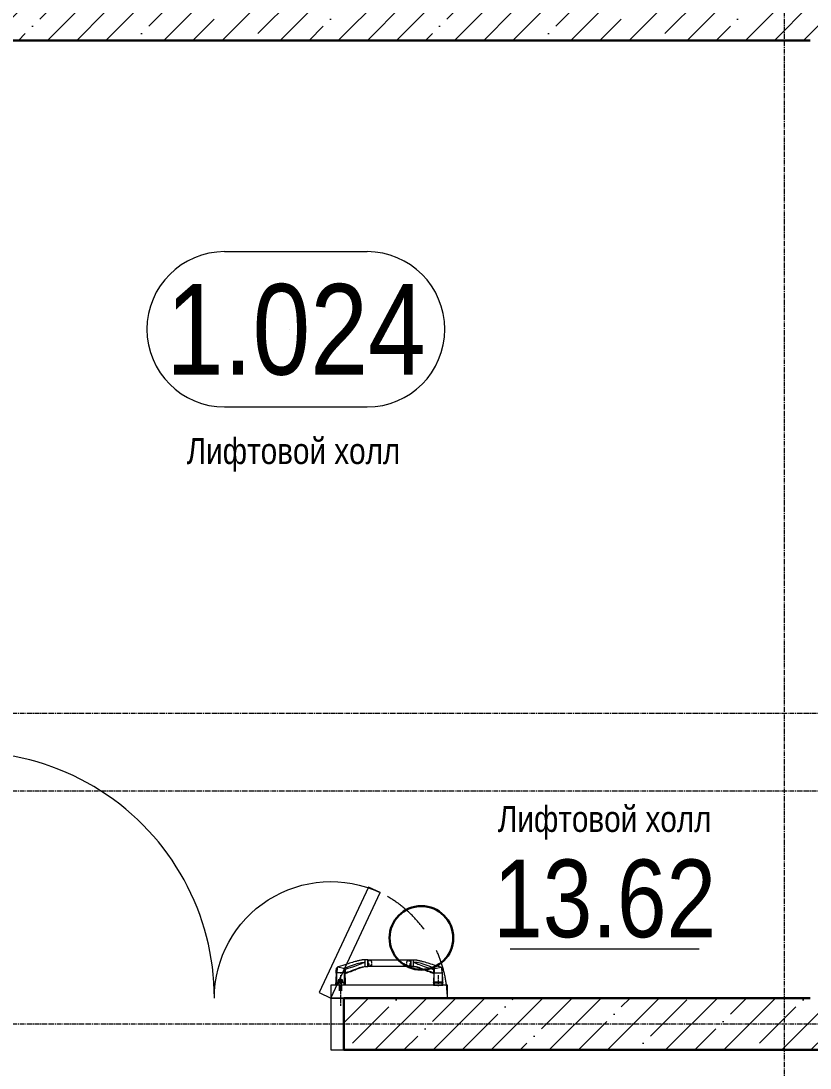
# Model space of a CAD drawing. Header units: millimetres. Extents: x -7155 to 483283, y -227682 to 148426.
# Drawn here: x 15053 to 18100, y 25330 to 29375 of the extents above; entities that cross this region are included whole.
import ezdxf
from ezdxf.enums import TextEntityAlignment as Align

# ---------------------------------------------------------------- set-up
doc = ezdxf.new("R2010")
doc.units = ezdxf.units.MM
for name, pattern in [('CENTER2', [28.575, 19.05, -3.175, 3.175, -3.175]), ('CENTERLINE', [30, 12, -1.5, 3, -1.5, 12]), ('DASHED', [19.05, 12.7, -6.35]), ('HIDDEN', [9.525, 6.35, -3.175])]:
    doc.linetypes.add(name, pattern=pattern)
doc.layers.get('Defpoints').update_dxf_attribs({"color": 140})
for name, color, linetype, lineweight, true_color in [('A-AREA', 7, 'Continuous', 15, 0x7f7f7f), ('АР_Оси_РД_100', 7, 'Continuous', 0, 0x525252), ('РД_Оси_100', 7, 'Continuous', 0, 0x525252), ('СКУД', 7, 'Continuous', 0, 0xff1a1a)]:
    doc.layers.add(name, color=color, linetype=linetype, lineweight=lineweight, true_color=true_color)
for name, color, linetype, lineweight in [('АР_Area', 5, 'Continuous', 5), ('АР_Двери_внутренние', 5, 'Continuous', 9), ('АР_Двери_внутренние_антипаника', 7, 'Continuous', 0), ('АР_площадь пом', 5, 'Continuous', 5), ('АР_Стены ЖБ', 7, 'Continuous', 30), ('АР_Штриховка', 8, 'Continuous', 0)]:
    doc.layers.add(name, color=color, linetype=linetype, lineweight=lineweight)
doc.styles.add('style1', font='ARIALN.TTF')

# ---------------------------------------------------------------- blocks, each defined once
blk = doc.blocks.new('СОШ_2200_АР_ОСИ_М100_28.05.24')
at = {"layer": 'АР_Оси_РД_100', "linetype": 'CENTER2'}
for points in [[(17850, 139938.679), (18000, 139538.679), (18000, -6194.092)], [(29555, 26700), (-5454.958, 26700), (-5954.958, 26850)], [(29555, 26400), (-5454.958, 26400), (-5954.958, 26250)], [(29555, 25500), (-5954.958, 25500)]]:
    blk.add_lwpolyline(points, dxfattribs=at)
blk = doc.blocks.new('MOK-МаркаПом_овал_ареал')
for p, q in [((-2.75, 3), (2.75, 3)), ((-2.75, -3), (2.75, -3))]:
    blk.add_line(p, q)
for centre, radius, start, end in [((-2.75, 0), 3, 90, 270), ((2.75, 0), 3, 270, 90), ((-3.75, 0), 3.5, 0, 0.001)]:
    blk.add_arc(centre, radius, start, end)
at = {"color": 0, "style": 'style1'}
blk.add_attdef('АР-ПОМЕЩЕНИЕ:НОМЕР', text='', height=3.5, dxfattribs=at).set_placement((0, 0), align=Align.MIDDLE)
blk = doc.blocks.new('MOK-МаркаПомещения1')
at = {"layer": 'A-AREA', "color": 0}
blk.add_line((-3.651, -1.944), (3.649, -1.944), dxfattribs=at)
at = {"layer": 'A-AREA', "color": 0, "style": 'style1'}
blk.add_attdef('АР-ПОМЕЩЕНИЕ:ПЛОЩАДЬ', text='', height=3, dxfattribs=at).set_placement((0, 0), align=Align.MIDDLE)

msp = doc.modelspace()

# ---------------------------------------------------------------- hatches: boundary and pattern name
at = {"layer": 'АР_Штриховка', "linetype": 'Continuous', "lineweight": 5, "true_color": 0x000000}
h = msp.add_hatch(dxfattribs=at)
h.set_pattern_fill('ANSI35', color=18, scale=25, style=0)
h.paths.add_polyline_path([(11500, 29500), (11300, 29300), (13000, 29300), (13066.7, 29350), (13000, 29500)], flags=0)
h.paths.add_polyline_path([(13000, 29500), (13066.7, 29350), (13200, 29300), (18100, 29300), (18233.3, 29350), (18300, 29500)], flags=0)
h.paths.add_polyline_path([(18300, 29500), (18233.3, 29350), (18300, 29300), (20000, 29300), (20050, 29366.7), (20000, 29500)], flags=0)
h = msp.add_hatch(dxfattribs=at)
h.set_pattern_fill('ANSI35', color=18, scale=25, style=0)
h.paths.add_polyline_path([(18300, 25400), (18100, 25600), (16300, 25600), (16300, 25400)], flags=0)
h.paths.add_polyline_path([(14800, 25400), (14800, 25600), (13600, 25600), (13466.7, 25550), (13400, 25400)], flags=0)
h.paths.add_polyline_path([(13400, 25400), (13466.7, 25550), (13400, 25600), (11300, 25600), (11300, 25400)], flags=0)

# ---------------------------------------------------------------- linework, layer by layer
at = {"layer": 'АР_Двери_внутренние', "color": 18, "linetype": 'Continuous', "lineweight": 9, "true_color": 0x000000}
for points in [[(16440.2, 26007.8), (16394.9, 26029), (16204.7, 25621.1), (16250, 25600)], [(16250, 25400), (16300, 25400), (16300, 25600), (16250, 25600)]]:
    msp.add_lwpolyline(points, close=True, dxfattribs=at)
msp.add_arc((14850, 25600), 950, 0, 115, dxfattribs=at)
at = {"layer": 'АР_Двери_внутренние', "color": 18, "linetype": 'Continuous', "lineweight": 9, "true_color": 0x000000, "extrusion": (0, 0, -1)}
msp.add_arc((-16250, 25600), 450, 360, 115, dxfattribs=at)
at = {"layer": 'АР_Двери_внутренние_антипаника', "color": 18, "linetype": 'Continuous', "true_color": 0x000000}
for p, q in [((16303.6, 25728.6), (16295.9, 25726.1)), ((16310.6, 25730.8), (16303.6, 25728.6)), ((16316.8, 25732.7), (16310.6, 25730.8)), ((16322.4, 25734.5), (16316.8, 25732.7)), ((16327.5, 25736.1), (16322.4, 25734.5)), ((16333.6, 25738), (16327.5, 25736.1)), ((16329.8, 25725.8), (16337.3, 25728.6)), ((16338.9, 25739.6), (16333.6, 25738)), ((16337.3, 25728.6), (16344.3, 25731.1)), ((16343.4, 25740.9), (16338.9, 25739.6)), ((16347.1, 25742), (16343.4, 25740.9)), ((16344.3, 25731.1), (16350.8, 25733.2)), ((16350.3, 25742.9), (16347.1, 25742)), ((16353.1, 25743.6), (16350.3, 25742.9)), ((16350.8, 25733.2), (16356.9, 25735)), ((16355.3, 25744.2), (16353.1, 25743.6)), ((16359.8, 25729.3), (16354, 25727)), ((16357.1, 25744.6), (16355.3, 25744.2)), ((16356.9, 25735), (16362.6, 25736.3)), ((16359.4, 25745.2), (16357.1, 25744.6)), ((16362.2, 25745.8), (16359.4, 25745.2)), ((16365, 25731.4), (16359.8, 25729.3)), ((16365.5, 25746.5), (16362.2, 25745.8)), ((16362.6, 25736.3), (16368.1, 25737.1)), ((16369.7, 25733.4), (16365, 25731.4)), ((16369.1, 25747.1), (16365.5, 25746.5)), ((16368.1, 25737.1), (16372, 25737.4)), ((16370.5, 25747.3), (16369.1, 25747.1)), ((16372.9, 25734.9), (16369.7, 25733.4)), ((16371.8, 25747.5), (16370.5, 25747.3)), ((16373, 25747.6), (16371.8, 25747.5)), ((16372, 25737.4), (16375.6, 25737.5)), ((16375.9, 25736.3), (16372.9, 25734.9)), ((16374.1, 25747.7), (16373, 25747.6)), ((16375.2, 25747.8), (16374.1, 25747.7)), ((16377.2, 25748), (16375.2, 25747.8)), ((16375.6, 25737.5), (16378.9, 25737.5)), ((16378.9, 25737.2), (16375.9, 25736.3)), ((16382, 25748.1), (16377.2, 25748)), ((16382, 25737.5), (16378.9, 25737.2)), ((16378.9, 25737.5), (16382, 25737.5)), ((16382, 25737.5), (16382, 25748.1)), ((16392, 25748.1), (16382, 25748.1)), ((16392, 25748.1), (16382, 25748.1)), ((16382, 25721.8), (16382, 25737.5)), ((16392, 25737.5), (16392, 25748.1)), ((16392, 25721.7), (16392, 25737.5)), ((16393, 25747.1), (16393, 25736.9)), ((16558.1, 25747.1), (16393, 25747.1)), ((16393, 25736.9), (16393, 25722.7)), ((16558.1, 25747.1), (16558.1, 25736.9)), ((16558.1, 25736.9), (16558.1, 25722.7)), ((16559.1, 25737.5), (16559.1, 25748.1)), ((16559.1, 25748.1), (16569.1, 25748.1)), ((16559.1, 25748.1), (16569.1, 25748.1)), ((16559.1, 25721.7), (16559.1, 25737.5)), ((16569.1, 25748.1), (16573.9, 25748)), ((16569.1, 25737.5), (16569.1, 25748.1)), ((16569.1, 25737.5), (16572.1, 25737.2)), ((16572.2, 25737.5), (16569.1, 25737.5)), ((16569.1, 25721.8), (16569.1, 25737.5)), ((16572.1, 25737.2), (16575.2, 25736.3)), ((16575.5, 25737.5), (16572.2, 25737.5)), ((16573.9, 25748), (16575.8, 25747.8)), ((16575.2, 25736.3), (16578.2, 25734.9)), ((16579.1, 25737.4), (16575.5, 25737.5)), ((16575.8, 25747.8), (16576.9, 25747.7)), ((16576.9, 25747.7), (16578.1, 25747.6)), ((16578.1, 25747.6), (16579.3, 25747.5)), ((16578.2, 25734.9), (16581.4, 25733.4)), ((16583, 25737.1), (16579.1, 25737.4)), ((16579.3, 25747.5), (16580.5, 25747.3)), ((16580.5, 25747.3), (16581.9, 25747.1)), ((16581.4, 25733.4), (16586.1, 25731.4)), ((16581.9, 25747.1), (16585.6, 25746.5)), ((16588.4, 25736.3), (16583, 25737.1)), ((16585.6, 25746.5), (16588.8, 25745.8)), ((16586.1, 25731.4), (16591.3, 25729.3)), ((16594.2, 25735), (16588.4, 25736.3)), ((16588.8, 25745.8), (16591.6, 25745.2)), ((16591.3, 25729.3), (16597.1, 25727)), ((16591.6, 25745.2), (16593.9, 25744.6)), ((16593.9, 25744.6), (16595.8, 25744.2)), ((16600.3, 25733.2), (16594.2, 25735)), ((16595.8, 25744.2), (16598, 25743.6)), ((16598, 25743.6), (16600.7, 25742.9)), ((16606.8, 25731.1), (16600.3, 25733.2)), ((16600.7, 25742.9), (16603.9, 25742)), ((16603.9, 25742), (16607.7, 25740.9)), ((16613.8, 25728.6), (16606.8, 25731.1)), ((16607.7, 25740.9), (16612.2, 25739.6)), ((16612.2, 25739.6), (16617.4, 25738)), ((16621.2, 25725.8), (16613.8, 25728.6)), ((16617.4, 25738), (16623.6, 25736.1)), ((16623.6, 25736.1), (16628.6, 25734.5)), ((16628.6, 25734.5), (16634.2, 25732.7)), ((16634.2, 25732.7), (16640.5, 25730.8)), ((16640.5, 25730.8), (16647.4, 25728.6)), ((16647.4, 25728.6), (16655.1, 25726.1)), ((16270.1, 25696.3), (16270.3, 25696.9)), ((16270.3, 25697), (16270.9, 25705.8)), ((16270.3, 25696.9), (16270.8, 25697.5)), ((16270.4, 25698.8), (16270.4, 25698.5)), ((16270.8, 25697.5), (16271.4, 25697.8)), ((16270.9, 25705.8), (16271.5, 25715.1)), ((16271.4, 25697.8), (16272.1, 25697.9)), ((16271.6, 25715.4), (16271.5, 25715.1)), ((16271.7, 25715.7), (16271.6, 25715.4)), ((16272.4, 25717.2), (16271.7, 25715.7)), ((16272.2, 25716.2), (16271.7, 25715.7)), ((16272, 25693.9), (16271.8, 25689.9)), ((16271.8, 25689.9), (16271.8, 25686.2)), ((16272.1, 25697.9), (16272, 25693.9)), ((16301.8, 25697.9), (16272.1, 25697.9)), ((16272.8, 25716.6), (16272.2, 25716.2)), ((16273.5, 25716.7), (16272.3, 25697.9)), ((16301.6, 25697.9), (16272.3, 25697.9)), ((16274.2, 25718.9), (16272.4, 25717.2)), ((16273.5, 25716.7), (16272.8, 25716.6)), ((16273.8, 25717.3), (16273.5, 25716.7)), ((16274.4, 25718), (16273.8, 25717.3)), ((16275.9, 25719.8), (16274.2, 25718.9)), ((16274.3, 25719), (16274.2, 25718.9)), ((16275, 25719.2), (16274.3, 25719)), ((16275.9, 25719.1), (16274.4, 25718)), ((16275.9, 25719.1), (16275, 25719.2)), ((16277.8, 25720.4), (16275.9, 25719.8)), ((16300.4, 25714.4), (16275.9, 25719.1)), ((16287.3, 25723.4), (16277.8, 25720.4)), ((16295.9, 25726.1), (16287.3, 25723.4)), ((16300.2, 25714), (16300.3, 25714.2)), ((16300.3, 25713.5), (16300.2, 25714)), ((16300.3, 25714.2), (16300.4, 25714.4)), ((16300.6, 25713.1), (16300.3, 25713.5)), ((16300.4, 25714.4), (16301.1, 25715.3)), ((16300.4, 25714.4), (16301.4, 25714)), ((16300.6, 25713), (16300.6, 25713.1)), ((16300.6, 25713.1), (16300.6, 25713.1)), ((16300.6, 25713.1), (16300.6, 25713.1)), ((16300.6, 25713.1), (16300.6, 25713.1)), ((16300.6, 25713.1), (16300.6, 25713.1)), ((16300.6, 25713.1), (16300.6, 25713.1)), ((16300.6, 25713.1), (16300.6, 25713.1)), ((16300.6, 25713.1), (16300.6, 25713.1)), ((16300.6, 25713.1), (16300.6, 25713.1)), ((16300.6, 25713.1), (16300.6, 25713.1)), ((16300.6, 25713.1), (16300.6, 25713.1)), ((16300.6, 25713.1), (16300.6, 25713.1)), ((16300.6, 25713.1), (16300.6, 25713.1)), ((16300.6, 25713.1), (16300.6, 25713.1)), ((16300.7, 25712.9), (16300.6, 25713)), ((16300.7, 25712.8), (16300.7, 25712.9)), ((16300.9, 25709.9), (16300.7, 25712.8)), ((16300.7, 25712.8), (16301.4, 25712.7)), ((16301.1, 25707), (16300.9, 25709.9)), ((16301.1, 25715.3), (16301.7, 25715.8)), ((16301.3, 25704.2), (16301.1, 25707)), ((16301.5, 25701.3), (16301.3, 25704.2)), ((16301.4, 25714), (16302.3, 25713.2)), ((16301.4, 25712.7), (16302.1, 25712.3)), ((16301.6, 25697.9), (16301.5, 25701.3)), ((16302, 25697.9), (16301.6, 25697.9)), ((16301.7, 25715.8), (16302.5, 25716.2)), ((16302, 25694.7), (16301.8, 25697.9)), ((16301.8, 25697.9), (16302.6, 25697.8)), ((16302, 25697.9), (16302, 25697.9)), ((16302.1, 25691.6), (16302, 25694.7)), ((16302.1, 25712.3), (16302.5, 25711.8)), ((16302.1, 25688.5), (16302.1, 25691.6)), ((16302.2, 25685.6), (16302.1, 25688.5)), ((16302.3, 25713.2), (16302.9, 25712.2)), ((16302.5, 25716.2), (16312.6, 25719.5)), ((16302.5, 25716.2), (16303.3, 25715.4)), ((16302.5, 25711.8), (16302.7, 25711.2)), ((16302.6, 25697.8), (16303.2, 25697.5)), ((16302.8, 25711.2), (16302.7, 25711.3)), ((16302.7, 25711.3), (16302.7, 25711.2)), ((16302.9, 25711.2), (16302.8, 25711.2)), ((16302.9, 25712.2), (16303.1, 25711.3)), ((16303, 25711.2), (16302.9, 25711.2)), ((16303.1, 25711.3), (16303, 25711.2)), ((16303.3, 25711.4), (16303.1, 25711.3)), ((16303.2, 25697.5), (16303.6, 25696.9)), ((16303.3, 25715.4), (16304, 25714.1)), ((16303.8, 25711.3), (16303.3, 25711.4)), ((16303.4, 25700.4), (16303.4, 25701)), ((16303.4, 25701), (16303.4, 25700.9)), ((16303.4, 25700.2), (16303.4, 25700.4)), ((16303.6, 25700.2), (16303.4, 25700.2)), ((16303.6, 25699.7), (16303.6, 25700.2)), ((16303.6, 25700.2), (16303.6, 25700.2)), ((16303.7, 25698.7), (16303.6, 25699.7)), ((16303.8, 25697.1), (16303.6, 25697.1)), ((16303.6, 25696.9), (16303.8, 25696.3)), ((16303.8, 25697.1), (16303.7, 25698.7)), ((16304.2, 25711.2), (16303.8, 25711.3)), ((16303.9, 25695.1), (16303.8, 25697.1)), ((16303.8, 25696.3), (16303.9, 25694.9)), ((16303.9, 25695.3), (16304, 25695.9)), ((16303.9, 25694.9), (16304.6, 25695.3)), ((16303.9, 25694.9), (16305, 25663.7)), ((16304, 25714.1), (16304.5, 25712.6)), ((16304, 25695.9), (16304.1, 25696)), ((16304.1, 25696), (16304.2, 25696.2)), ((16304.4, 25711.2), (16304.2, 25711.2)), ((16304.2, 25696.2), (16304.4, 25696.4)), ((16304.7, 25711.2), (16304.4, 25711.2)), ((16304.4, 25696.4), (16304.7, 25696.9)), ((16304.5, 25712.6), (16304.7, 25711.2)), ((16304.6, 25695.3), (16313.3, 25698.2)), ((16304.6, 25695.3), (16304.9, 25695.5)), ((16315, 25714.4), (16304.7, 25711.2)), ((16304.7, 25711.2), (16304.7, 25711.2)), ((16304.7, 25711.2), (16305, 25705.5)), ((16304.7, 25696.9), (16305.3, 25697.5)), ((16304.9, 25695.5), (16305.2, 25695.9)), ((16305, 25705.5), (16305.5, 25698.1)), ((16305.2, 25695.9), (16305.4, 25696.4)), ((16305.3, 25697.5), (16305.5, 25697.6)), ((16305.4, 25696.4), (16305.5, 25697.6)), ((16305.5, 25697.6), (16315.8, 25701)), ((16305.5, 25698.1), (16305.5, 25697.6)), ((16312.6, 25719.5), (16321.7, 25722.8)), ((16313.3, 25698.2), (16321, 25700.9)), ((16324.3, 25717.2), (16315, 25714.4)), ((16315.8, 25701), (16325.1, 25704.4)), ((16321, 25700.9), (16327.7, 25703.4)), ((16321.7, 25722.8), (16329.8, 25725.8)), ((16332.9, 25719.7), (16324.3, 25717.2)), ((16325.1, 25704.4), (16333.6, 25707.6)), ((16327.7, 25703.4), (16333.6, 25705.7)), ((16340.6, 25722.2), (16332.9, 25719.7)), ((16333.6, 25707.6), (16341.3, 25710.6)), ((16333.6, 25705.7), (16338.8, 25707.8)), ((16338.8, 25707.8), (16343.5, 25709.7)), ((16347.6, 25724.7), (16340.6, 25722.2)), ((16341.3, 25710.6), (16348.3, 25713.4)), ((16343.5, 25709.7), (16347.6, 25711.4)), ((16354, 25727), (16347.6, 25724.7)), ((16347.6, 25711.4), (16351.2, 25712.9)), ((16348.3, 25713.4), (16354.6, 25715.8)), ((16351.2, 25712.9), (16355.5, 25714.6)), ((16354.6, 25715.8), (16360.4, 25717.8)), ((16355.5, 25714.6), (16359.1, 25716)), ((16359.1, 25716), (16362.9, 25717.4)), ((16360.4, 25717.8), (16365.5, 25719.3)), ((16362.9, 25717.4), (16367, 25718.8)), ((16365.5, 25719.3), (16370.1, 25720.3)), ((16367, 25718.8), (16371.4, 25720)), ((16370.1, 25720.3), (16373.1, 25720.7)), ((16371.4, 25720), (16375.8, 25721.1)), ((16373.1, 25720.7), (16376, 25721.1)), ((16375.7, 25721), (16377.1, 25721.3)), ((16377.1, 25721.3), (16379.5, 25721.6)), ((16382, 25721.7), (16379.5, 25721.6)), ((16382, 25721.7), (16382, 25721.8)), ((16382, 25721.7), (16392, 25721.7)), ((16558.1, 25722.7), (16393, 25722.7)), ((16569.1, 25721.7), (16559.1, 25721.7)), ((16569.1, 25721.7), (16569.1, 25721.8)), ((16569.1, 25721.7), (16571.5, 25721.6)), ((16573.9, 25721.3), (16571.5, 25721.6)), ((16575.4, 25721), (16573.9, 25721.3)), ((16577.9, 25720.7), (16575, 25721.1)), ((16579.7, 25720), (16575.2, 25721.1)), ((16581, 25720.3), (16577.9, 25720.7)), ((16584, 25718.8), (16579.7, 25720)), ((16585.6, 25719.3), (16581, 25720.3)), ((16588.2, 25717.4), (16584, 25718.8)), ((16590.7, 25717.8), (16585.6, 25719.3)), ((16591.9, 25716), (16588.2, 25717.4)), ((16596.4, 25715.8), (16590.7, 25717.8)), ((16595.6, 25714.6), (16591.9, 25716)), ((16599.8, 25712.9), (16595.6, 25714.6)), ((16602.8, 25713.4), (16596.4, 25715.8)), ((16597.1, 25727), (16603.4, 25724.7)), ((16603.5, 25711.4), (16599.8, 25712.9)), ((16609.8, 25710.6), (16602.8, 25713.4)), ((16603.4, 25724.7), (16610.5, 25722.2)), ((16607.6, 25709.7), (16603.5, 25711.4)), ((16612.2, 25707.8), (16607.6, 25709.7)), ((16617.5, 25707.6), (16609.8, 25710.6)), ((16610.5, 25722.2), (16618.2, 25719.7)), ((16617.4, 25705.7), (16612.2, 25707.8)), ((16623.3, 25703.4), (16617.4, 25705.7)), ((16625.9, 25704.4), (16617.5, 25707.6)), ((16618.2, 25719.7), (16626.7, 25717.2)), ((16629.4, 25722.8), (16621.2, 25725.8)), ((16630.1, 25700.9), (16623.3, 25703.4)), ((16635.3, 25701), (16625.9, 25704.4)), ((16626.7, 25717.2), (16636.1, 25714.4)), ((16638.4, 25719.5), (16629.4, 25722.8)), ((16637.7, 25698.2), (16630.1, 25700.9)), ((16645.5, 25697.6), (16635.3, 25701)), ((16636.1, 25714.4), (16646.4, 25711.2)), ((16646.5, 25695.3), (16637.7, 25698.2)), ((16648.5, 25716.2), (16638.4, 25719.5)), ((16645.6, 25698.1), (16645.5, 25697.6)), ((16645.7, 25696.4), (16645.5, 25697.6)), ((16645.8, 25697.5), (16645.5, 25697.6)), ((16646, 25705.5), (16645.6, 25698.1)), ((16645.9, 25695.9), (16645.7, 25696.4)), ((16646.4, 25696.9), (16645.8, 25697.5)), ((16646.1, 25695.5), (16645.9, 25695.9)), ((16646.4, 25711.2), (16646, 25705.5)), ((16647.2, 25694.9), (16646, 25663.7)), ((16646.5, 25695.3), (16646.1, 25695.5)), ((16646.6, 25712.6), (16646.4, 25711.2)), ((16646.4, 25711.2), (16646.4, 25711.2)), ((16646.4, 25711.2), (16646.6, 25711.2)), ((16646.7, 25696.4), (16646.4, 25696.9)), ((16647.2, 25694.9), (16646.5, 25695.3)), ((16647.1, 25714.1), (16646.6, 25712.6)), ((16646.6, 25711.2), (16646.9, 25711.2)), ((16646.8, 25696.2), (16646.7, 25696.4)), ((16646.9, 25696), (16646.8, 25696.2)), ((16646.9, 25711.2), (16647.3, 25711.3)), ((16647, 25695.9), (16646.9, 25696)), ((16647.2, 25695.3), (16647, 25695.9)), ((16647.8, 25715.4), (16647.1, 25714.1)), ((16647.2, 25695.1), (16647.3, 25697.1)), ((16647.4, 25696.9), (16647.2, 25696.3)), ((16647.2, 25696.3), (16647.2, 25694.9)), ((16647.3, 25711.3), (16647.8, 25711.4)), ((16647.3, 25697.1), (16647.4, 25698.7)), ((16647.3, 25697.1), (16647.5, 25697.1)), ((16647.4, 25699.7), (16647.5, 25700.2)), ((16647.4, 25698.7), (16647.4, 25699.7)), ((16647.9, 25697.5), (16647.4, 25696.9)), ((16647.5, 25700.2), (16647.6, 25700.2)), ((16647.5, 25700.2), (16647.5, 25700.2)), ((16647.6, 25700.4), (16647.7, 25701)), ((16647.6, 25700.2), (16647.6, 25700.4)), ((16647.7, 25701), (16647.7, 25700.9)), ((16648.5, 25716.2), (16647.8, 25715.4)), ((16647.8, 25711.4), (16647.9, 25711.3)), ((16648.2, 25712.2), (16647.9, 25711.3)), ((16647.9, 25711.3), (16648, 25711.2)), ((16648.5, 25697.8), (16647.9, 25697.5)), ((16648, 25711.2), (16648.1, 25711.2)), ((16648.1, 25711.2), (16648.3, 25711.2)), ((16648.8, 25713.2), (16648.2, 25712.2)), ((16648.3, 25711.2), (16648.4, 25711.3)), ((16648.5, 25711.8), (16648.4, 25711.2)), ((16648.4, 25711.3), (16648.4, 25711.2)), ((16649.3, 25715.8), (16648.5, 25716.2)), ((16649, 25712.3), (16648.5, 25711.8)), ((16649.2, 25697.9), (16648.5, 25697.8)), ((16649.7, 25714), (16648.8, 25713.2)), ((16648.9, 25688.5), (16649, 25691.6)), ((16648.9, 25685.6), (16648.9, 25688.5)), ((16649.7, 25712.7), (16649, 25712.3)), ((16649, 25697.9), (16649.1, 25697.9)), ((16649, 25691.6), (16649.1, 25694.7)), ((16649.1, 25694.7), (16649.2, 25697.9)), ((16649.1, 25697.9), (16649.4, 25697.9)), ((16649.2, 25697.9), (16678.9, 25697.9)), ((16649.9, 25715.3), (16649.3, 25715.8)), ((16649.4, 25697.9), (16649.6, 25701.3)), ((16649.4, 25697.9), (16678.8, 25697.9)), ((16649.6, 25701.3), (16649.8, 25704.2)), ((16650.7, 25714.4), (16649.7, 25714)), ((16650.4, 25712.8), (16649.7, 25712.7)), ((16649.8, 25704.2), (16650, 25707)), ((16650.7, 25714.4), (16649.9, 25715.3)), ((16650, 25707), (16650.2, 25709.9)), ((16650.2, 25709.9), (16650.4, 25712.8)), ((16650.4, 25713), (16650.5, 25713.1)), ((16650.4, 25712.9), (16650.4, 25713)), ((16650.4, 25712.8), (16650.4, 25712.9)), ((16650.5, 25713.1), (16650.7, 25713.5)), ((16650.5, 25713.1), (16650.5, 25713.1)), ((16650.5, 25713.1), (16650.5, 25713.1)), ((16650.5, 25713.1), (16650.5, 25713.1)), ((16650.5, 25713.1), (16650.5, 25713.1)), ((16650.5, 25713.1), (16650.5, 25713.1)), ((16650.5, 25713.1), (16650.5, 25713.1)), ((16650.5, 25713.1), (16650.5, 25713.1)), ((16650.5, 25713.1), (16650.5, 25713.1)), ((16650.5, 25713.1), (16650.5, 25713.1)), ((16650.5, 25713.1), (16650.5, 25713.1)), ((16650.5, 25713.1), (16650.5, 25713.1)), ((16650.5, 25713.1), (16650.5, 25713.1)), ((16650.5, 25713.1), (16650.5, 25713.1)), ((16650.7, 25714.4), (16675.2, 25719.1)), ((16650.8, 25714.2), (16650.7, 25714.4)), ((16650.7, 25713.5), (16650.8, 25714)), ((16650.8, 25714), (16650.8, 25714.2)), ((16655.1, 25726.1), (16663.7, 25723.4)), ((16663.7, 25723.4), (16673.3, 25720.4)), ((16673.3, 25720.4), (16675.2, 25719.8)), ((16675.2, 25719.8), (16676.8, 25718.9)), ((16675.2, 25719.1), (16676, 25719.2)), ((16675.2, 25719.1), (16676.7, 25718)), ((16676, 25719.2), (16676.8, 25719)), ((16676.7, 25718), (16677.3, 25717.3)), ((16676.8, 25719), (16676.8, 25718.9)), ((16676.8, 25718.9), (16678.7, 25717.2)), ((16677.3, 25717.3), (16677.5, 25716.7)), ((16677.5, 25716.7), (16678.2, 25716.6)), ((16677.5, 25716.7), (16678.8, 25697.9)), ((16678.2, 25716.6), (16678.9, 25716.2)), ((16678.7, 25717.2), (16679.3, 25715.7)), ((16678.9, 25716.2), (16679.3, 25715.7)), ((16678.9, 25697.9), (16679.1, 25693.9)), ((16679.7, 25697.8), (16678.9, 25697.9)), ((16679.1, 25693.9), (16679.2, 25689.9)), ((16679.2, 25689.9), (16679.3, 25686.2)), ((16679.3, 25715.7), (16679.4, 25715.4)), ((16679.4, 25715.4), (16679.5, 25715.1)), ((16680.2, 25705.8), (16679.5, 25715.1)), ((16680.3, 25697.5), (16679.7, 25697.8)), ((16680.7, 25697), (16680.2, 25705.8)), ((16680.7, 25696.9), (16680.3, 25697.5)), ((16680.6, 25698.8), (16680.6, 25698.5)), ((16680.9, 25696.3), (16680.7, 25696.9)), ((16268.7, 25650), (16268.8, 25659.4)), ((16305.2, 25650), (16268.7, 25650)), ((16269.1, 25660.3), (16268.8, 25659.4)), ((16269.1, 25659.2), (16268.8, 25659.4)), ((16269.3, 25660.8), (16269.1, 25660.3)), ((16269.9, 25659), (16269.1, 25659.2)), ((16269.7, 25661.2), (16269.3, 25660.8)), ((16270.2, 25661.5), (16269.7, 25661.2)), ((16270.6, 25658.9), (16269.9, 25659)), ((16270.7, 25661.7), (16270.2, 25661.5)), ((16271.3, 25658.8), (16270.6, 25658.9)), ((16271.7, 25661.9), (16270.7, 25661.7)), ((16272, 25658.8), (16271.3, 25658.8)), ((16271.8, 25665.5), (16271.7, 25661.9)), ((16271.7, 25661.9), (16271.8, 25661.6)), ((16271.8, 25686.2), (16271.8, 25682)), ((16271.8, 25682), (16271.8, 25678.1)), ((16271.8, 25678.1), (16271.8, 25673.4)), ((16271.8, 25673.4), (16271.8, 25669.6)), ((16271.8, 25669.6), (16271.8, 25665.5)), ((16271.8, 25661.6), (16272.1, 25661.4)), ((16272.8, 25658.7), (16272, 25658.8)), ((16272.1, 25661.4), (16272.4, 25661.3)), ((16272.4, 25661.3), (16272.6, 25661.3)), ((16272.6, 25661.3), (16272.8, 25661.3)), ((16272.8, 25658.7), (16272.7, 25650)), ((16272.8, 25661.3), (16301.1, 25661.3)), ((16272.8, 25658.7), (16272.8, 25661.3)), ((16301.1, 25658.7), (16272.8, 25658.7)), ((16279.3, 25668.4), (16277.8, 25665.3)), ((16277.8, 25665.3), (16280, 25666.2)), ((16277.8, 25665.1), (16280, 25666)), ((16277.8, 25665.1), (16277.8, 25665.3)), ((16278.5, 25670.3), (16278.5, 25670.5)), ((16279.4, 25670.5), (16278.5, 25670.5)), ((16278.5, 25670.5), (16279.2, 25668.8)), ((16278.5, 25670.3), (16279.2, 25668.6)), ((16279.2, 25668.8), (16280.8, 25668.8)), ((16279.2, 25668.6), (16279.2, 25668.8)), ((16279.2, 25668.6), (16280.8, 25668.6)), ((16280.5, 25668.4), (16279.3, 25668.4)), ((16279.5, 25670.2), (16279.4, 25670.5)), ((16280.6, 25670.2), (16279.5, 25670.2)), ((16279.5, 25669.9), (16279.8, 25669.3)), ((16280.5, 25669.9), (16279.5, 25669.9)), ((16280.4, 25669.7), (16279.6, 25669.7)), ((16279.7, 25666.9), (16280.5, 25668.4)), ((16281.6, 25667.4), (16279.7, 25666.9)), ((16279.8, 25669.3), (16280.3, 25669.3)), ((16279.9, 25667), (16280.5, 25668.2)), ((16280, 25666.2), (16282.4, 25666.8)), ((16280, 25666), (16282.4, 25666.6)), ((16280.3, 25669.3), (16280.5, 25669.9)), ((16280.5, 25668.2), (16280.5, 25668.4)), ((16280.7, 25670.5), (16280.6, 25670.2)), ((16281.5, 25670.5), (16280.7, 25670.5)), ((16280.8, 25668.8), (16281.5, 25670.5)), ((16280.8, 25668.6), (16281.5, 25670.3)), ((16280.8, 25668.6), (16280.8, 25668.8)), ((16281.5, 25670.3), (16281.5, 25670.5)), ((16283.5, 25667.7), (16281.6, 25667.4)), ((16281.9, 25670.5), (16281.9, 25668.8)), ((16282.6, 25670.5), (16281.9, 25670.5)), ((16281.9, 25668.6), (16281.9, 25668.8)), ((16281.9, 25668.8), (16283.2, 25668.8)), ((16281.9, 25668.6), (16283.2, 25668.6)), ((16282.4, 25666.8), (16285, 25667.1)), ((16282.4, 25666.6), (16285, 25666.9)), ((16282.5, 25650), (16282.5, 25627.7)), ((16282.6, 25669.3), (16282.6, 25670.5)), ((16282.9, 25669.3), (16282.6, 25669.3)), ((16283.4, 25670.5), (16282.9, 25669.3)), ((16283.2, 25668.8), (16283.6, 25669.8)), ((16283.2, 25668.6), (16283.6, 25669.5)), ((16283.2, 25668.6), (16283.2, 25668.8)), ((16285.5, 25627.7), (16283.2, 25650)), ((16284, 25670.5), (16283.4, 25670.5)), ((16285.5, 25667.9), (16283.5, 25667.7)), ((16283.6, 25669.5), (16283.6, 25669.8)), ((16283.6, 25669.8), (16283.8, 25669.8)), ((16283.6, 25669.5), (16283.8, 25669.5)), ((16283.8, 25669.5), (16283.8, 25669.8)), ((16283.8, 25669.8), (16284.2, 25668.8)), ((16283.8, 25669.5), (16284.2, 25668.6)), ((16284.5, 25669.3), (16284, 25670.5)), ((16284.2, 25668.6), (16284.2, 25668.8)), ((16284.2, 25668.8), (16285.5, 25668.8)), ((16284.2, 25668.6), (16285.5, 25668.6)), ((16284.8, 25669.3), (16284.5, 25669.3)), ((16285.5, 25670.5), (16284.8, 25670.5)), ((16284.8, 25670.5), (16284.8, 25669.3)), ((16285, 25666.9), (16285, 25667.1)), ((16285, 25667.1), (16287, 25665.2)), ((16285, 25666.9), (16287, 25665)), ((16285.5, 25668.8), (16285.5, 25670.5)), ((16285.5, 25668.6), (16285.5, 25668.8)), ((16287, 25666.5), (16285.5, 25667.9)), ((16286, 25670.3), (16286, 25670.5)), ((16286.9, 25670.5), (16286, 25670.5)), ((16286, 25670.5), (16286.6, 25669.8)), ((16286, 25670.3), (16286.5, 25669.7)), ((16286.2, 25669.5), (16286.1, 25669.4)), ((16286.1, 25669.4), (16286.1, 25669.3)), ((16286.1, 25669.3), (16286.1, 25669.2)), ((16286.1, 25669.2), (16286.1, 25669.2)), ((16286.1, 25669.2), (16286.2, 25669.1)), ((16286.1, 25669.1), (16286.1, 25669)), ((16286.1, 25669), (16286.1, 25668.9)), ((16286.1, 25668.9), (16286.2, 25668.8)), ((16286.3, 25669.7), (16286.2, 25669.6)), ((16286.2, 25669.6), (16286.2, 25669.5)), ((16286.2, 25669.1), (16286.3, 25669)), ((16286.2, 25668.8), (16286.3, 25668.8)), ((16286.5, 25669.7), (16286.3, 25669.7)), ((16286.3, 25669), (16286.4, 25668.9)), ((16286.3, 25668.8), (16286.4, 25668.7)), ((16286.4, 25668.9), (16286.5, 25668.9)), ((16286.4, 25668.7), (16286.5, 25668.6)), ((16286.6, 25669.8), (16286.5, 25669.7)), ((16286.5, 25668.9), (16286.6, 25668.8)), ((16286.5, 25668.6), (16286.6, 25668.6)), ((16286.6, 25668.8), (16286.8, 25668.8)), ((16286.6, 25668.6), (16286.8, 25668.6)), ((16286.8, 25668.8), (16287, 25668.8)), ((16286.8, 25668.6), (16287, 25668.6)), ((16287.4, 25669.8), (16286.9, 25670.5)), ((16287, 25669.5), (16286.9, 25669.4)), ((16286.9, 25669.3), (16286.9, 25669.4)), ((16286.9, 25669.4), (16286.9, 25669.3)), ((16286.9, 25669.4), (16286.9, 25669.4)), ((16286.9, 25669.4), (16286.9, 25669.4)), ((16286.9, 25669.3), (16286.9, 25669.3)), ((16286.9, 25669.3), (16286.9, 25669.2)), ((16287, 25669.2), (16286.9, 25669.2)), ((16286.9, 25669.2), (16286.9, 25669.2)), ((16286.9, 25669.2), (16287, 25669.2)), ((16287.1, 25669.5), (16287, 25669.5)), ((16287, 25669.5), (16287, 25669.5)), ((16287, 25669.5), (16287, 25669.5)), ((16287.1, 25669.3), (16287, 25669.3)), ((16287, 25669.3), (16287, 25669.3)), ((16287, 25669.3), (16287, 25669.2)), ((16287, 25669.2), (16287, 25669.2)), ((16287, 25669.2), (16287.1, 25669.1)), ((16287, 25668.8), (16288.5, 25668.8)), ((16287, 25668.6), (16287, 25668.8)), ((16287, 25668.6), (16288.5, 25668.6)), ((16288.4, 25667.9), (16287, 25666.5)), ((16287, 25665.2), (16288.9, 25667.1)), ((16287, 25665), (16288.9, 25666.9)), ((16287, 25665), (16287, 25665.2)), ((16287.2, 25669.5), (16287.1, 25669.5)), ((16287.1, 25669.5), (16287.1, 25669.5)), ((16287.2, 25669.3), (16287.1, 25669.3)), ((16287.1, 25669.3), (16287.1, 25669.3)), ((16287.1, 25669.1), (16287.1, 25669.1)), ((16287.1, 25669.1), (16287.2, 25669.1)), ((16287.9, 25669.5), (16287.2, 25669.5)), ((16287.2, 25669.3), (16287.2, 25669.5)), ((16287.9, 25669.3), (16287.2, 25669.3)), ((16287.2, 25669.1), (16287.9, 25669.1)), ((16287.2, 25669.1), (16287.2, 25669.1)), ((16287.9, 25669.8), (16287.4, 25669.8)), ((16288.5, 25670.5), (16287.9, 25670.5)), ((16287.9, 25670.5), (16287.9, 25669.8)), ((16287.9, 25669.1), (16287.9, 25669.5)), ((16290.4, 25667.7), (16288.4, 25667.9)), ((16290.7, 25650), (16288.4, 25627.7)), ((16288.5, 25668.8), (16288.5, 25670.5)), ((16288.5, 25668.6), (16288.5, 25668.8)), ((16288.9, 25666.9), (16288.9, 25667.1)), ((16288.9, 25667.1), (16291.5, 25666.8)), ((16288.9, 25666.9), (16291.5, 25666.6)), ((16289.1, 25670.2), (16289, 25670.1)), ((16289, 25670.1), (16289, 25670)), ((16289, 25670), (16289, 25669.3)), ((16289, 25669.3), (16289, 25669.2)), ((16289, 25669.1), (16289, 25669.3)), ((16289, 25669.2), (16289.1, 25669.2)), ((16289, 25669.1), (16289, 25669)), ((16289, 25669), (16289.1, 25668.9)), ((16289.2, 25670.3), (16289.1, 25670.2)), ((16289.1, 25669.2), (16289.1, 25669.1)), ((16289.1, 25669.1), (16289.2, 25669)), ((16289.1, 25668.9), (16289.1, 25668.8)), ((16289.1, 25668.8), (16289.2, 25668.8)), ((16289.3, 25670.4), (16289.2, 25670.3)), ((16289.2, 25669), (16289.4, 25668.9)), ((16289.2, 25668.8), (16289.4, 25668.7)), ((16289.4, 25670.4), (16289.3, 25670.4)), ((16289.6, 25670.5), (16289.4, 25670.4)), ((16289.4, 25668.9), (16289.5, 25668.9)), ((16289.4, 25668.7), (16289.5, 25668.6)), ((16289.5, 25668.9), (16289.7, 25668.8)), ((16289.5, 25668.6), (16289.7, 25668.6)), ((16289.8, 25670.5), (16289.6, 25670.5)), ((16289.7, 25668.8), (16289.8, 25668.8)), ((16289.7, 25668.6), (16289.8, 25668.6)), ((16290, 25670.5), (16289.8, 25670.5)), ((16289.9, 25670.1), (16289.8, 25670.1)), ((16289.8, 25670.1), (16289.8, 25670)), ((16289.8, 25670), (16289.8, 25670)), ((16289.8, 25670), (16289.8, 25669.9)), ((16289.8, 25669.7), (16289.8, 25669.9)), ((16289.9, 25669.9), (16289.8, 25669.8)), ((16289.8, 25669.9), (16289.8, 25669.4)), ((16289.8, 25669.8), (16289.8, 25669.8)), ((16289.8, 25669.8), (16289.8, 25669.8)), ((16289.8, 25669.8), (16289.8, 25669.7)), ((16289.8, 25669.4), (16289.8, 25669.3)), ((16289.8, 25669.3), (16289.8, 25669.3)), ((16289.8, 25669.3), (16289.8, 25669.3)), ((16289.8, 25669.3), (16289.9, 25669.2)), ((16289.8, 25668.8), (16290, 25668.8)), ((16289.8, 25668.6), (16290, 25668.6)), ((16290, 25670.1), (16289.9, 25670.1)), ((16289.9, 25670.1), (16289.9, 25670.1)), ((16290, 25669.9), (16289.9, 25669.9)), ((16289.9, 25669.9), (16289.9, 25669.9)), ((16289.9, 25669.2), (16290, 25669.2)), ((16290.6, 25670.5), (16290, 25670.5)), ((16290.1, 25670.2), (16290, 25670.2)), ((16290, 25670.2), (16290, 25670.1)), ((16290.1, 25669.9), (16290, 25669.9)), ((16290, 25669.9), (16290, 25669.9)), ((16290, 25669.2), (16290, 25669.2)), ((16290, 25669.2), (16290.1, 25669.2)), ((16290, 25668.8), (16290.6, 25668.8)), ((16290, 25668.6), (16290, 25668.8)), ((16290, 25668.6), (16290.6, 25668.6)), ((16290.2, 25670.2), (16290.1, 25670.2)), ((16290.2, 25669.9), (16290.1, 25669.9)), ((16290.1, 25669.2), (16290.2, 25669.1)), ((16290.2, 25669.9), (16290.2, 25670.2)), ((16290.4, 25670.2), (16290.2, 25670.2)), ((16290.4, 25669.9), (16290.2, 25669.9)), ((16290.2, 25669.1), (16290.4, 25669.1)), ((16290.4, 25669.9), (16290.4, 25670.2)), ((16290.5, 25670.2), (16290.4, 25670.2)), ((16290.4, 25670.2), (16290.4, 25670.2)), ((16290.5, 25669.9), (16290.4, 25669.9)), ((16290.4, 25669.9), (16290.4, 25669.9)), ((16290.4, 25669.1), (16290.4, 25669.2)), ((16290.4, 25669.2), (16290.5, 25669.2)), ((16292.4, 25667.4), (16290.4, 25667.7)), ((16290.6, 25670.1), (16290.5, 25670.2)), ((16290.6, 25669.9), (16290.5, 25669.9)), ((16290.5, 25669.2), (16290.6, 25669.2)), ((16290.7, 25670.5), (16290.6, 25670.5)), ((16290.7, 25670.1), (16290.6, 25670.1)), ((16290.7, 25669.9), (16290.6, 25669.9)), ((16290.6, 25669.2), (16290.6, 25669.2)), ((16290.6, 25669.2), (16290.7, 25669.2)), ((16290.6, 25668.6), (16290.6, 25668.8)), ((16290.6, 25668.8), (16290.8, 25668.8)), ((16290.6, 25668.6), (16290.8, 25668.6)), ((16290.9, 25670.5), (16290.7, 25670.5)), ((16290.7, 25670), (16290.7, 25670.1)), ((16290.7, 25670.1), (16290.7, 25670.1)), ((16290.8, 25670), (16290.7, 25670)), ((16290.7, 25669.8), (16290.7, 25669.9)), ((16290.8, 25669.8), (16290.7, 25669.8)), ((16290.7, 25669.8), (16290.7, 25669.8)), ((16290.7, 25669.2), (16290.7, 25669.3)), ((16290.7, 25669.3), (16290.7, 25669.3)), ((16290.7, 25669.3), (16290.8, 25669.3)), ((16290.8, 25669.9), (16290.8, 25670)), ((16290.8, 25669.4), (16290.8, 25669.9)), ((16290.8, 25669.7), (16290.8, 25669.8)), ((16290.8, 25669.3), (16290.8, 25669.4)), ((16290.8, 25668.8), (16290.9, 25668.8)), ((16290.8, 25668.6), (16290.9, 25668.6)), ((16291, 25670.5), (16290.9, 25670.5)), ((16290.9, 25668.8), (16291.1, 25668.9)), ((16290.9, 25668.6), (16291.1, 25668.7)), ((16291.2, 25670.4), (16291, 25670.5)), ((16291.1, 25668.9), (16291.2, 25669)), ((16291.1, 25668.7), (16291.2, 25668.7)), ((16291.3, 25670.3), (16291.2, 25670.4)), ((16291.2, 25669), (16291.4, 25669)), ((16291.2, 25668.7), (16291.4, 25668.8)), ((16291.4, 25670.3), (16291.3, 25670.3)), ((16291.5, 25670.2), (16291.4, 25670.3)), ((16291.4, 25669), (16291.5, 25669.1)), ((16291.4, 25668.8), (16291.5, 25668.9)), ((16291.5, 25670.1), (16291.5, 25670.2)), ((16291.5, 25670), (16291.5, 25670.1)), ((16291.5, 25669.3), (16291.5, 25670)), ((16291.5, 25669.1), (16291.5, 25669.3)), ((16291.5, 25669.2), (16291.5, 25669.3)), ((16291.5, 25669.1), (16291.5, 25669.2)), ((16291.5, 25669), (16291.5, 25669.1)), ((16291.5, 25668.9), (16291.5, 25669)), ((16291.5, 25666.8), (16293.9, 25666.2)), ((16291.5, 25666.6), (16293.9, 25666)), ((16291.5, 25650), (16291.5, 25627.7)), ((16292.1, 25670.1), (16292, 25670)), ((16292, 25670), (16292, 25669.3)), ((16292, 25669.1), (16292, 25669.3)), ((16292, 25669.3), (16292.1, 25669.2)), ((16292, 25669.1), (16292.1, 25669)), ((16292.2, 25670.3), (16292.1, 25670.2)), ((16292.1, 25670.2), (16292.1, 25670.1)), ((16292.1, 25669.2), (16292.1, 25669.2)), ((16292.1, 25669.2), (16292.2, 25669.1)), ((16292.1, 25669), (16292.1, 25668.9)), ((16292.1, 25668.9), (16292.2, 25668.8)), ((16292.3, 25670.4), (16292.2, 25670.3)), ((16292.2, 25669.1), (16292.3, 25669)), ((16292.2, 25668.8), (16292.3, 25668.8)), ((16292.5, 25670.4), (16292.3, 25670.4)), ((16292.3, 25669), (16292.4, 25668.9)), ((16292.3, 25668.8), (16292.4, 25668.7)), ((16292.4, 25668.9), (16292.5, 25668.9)), ((16292.4, 25668.7), (16292.5, 25668.6)), ((16294.2, 25666.9), (16292.4, 25667.4)), ((16292.6, 25670.5), (16292.5, 25670.4)), ((16292.5, 25668.9), (16292.7, 25668.8)), ((16292.5, 25668.6), (16292.7, 25668.6)), ((16292.8, 25670.5), (16292.6, 25670.5)), ((16292.8, 25670.1), (16292.7, 25670)), ((16292.7, 25670), (16292.7, 25670)), ((16292.7, 25670), (16292.7, 25669.9)), ((16292.7, 25669.7), (16292.7, 25669.9)), ((16292.7, 25669.9), (16292.7, 25669.4)), ((16292.8, 25669.8), (16292.7, 25669.8)), ((16292.7, 25669.8), (16292.7, 25669.8)), ((16292.7, 25669.8), (16292.7, 25669.7)), ((16292.7, 25669.4), (16292.7, 25669.3)), ((16292.7, 25669.3), (16292.7, 25669.3)), ((16292.7, 25669.3), (16292.8, 25669.3)), ((16292.7, 25668.8), (16292.8, 25668.8)), ((16292.7, 25668.6), (16292.8, 25668.6)), ((16293, 25670.5), (16292.8, 25670.5)), ((16292.9, 25670.1), (16292.8, 25670.1)), ((16292.8, 25670.1), (16292.8, 25670.1)), ((16292.8, 25670.1), (16292.8, 25670.1)), ((16292.9, 25669.9), (16292.8, 25669.9)), ((16292.8, 25669.9), (16292.8, 25669.9)), ((16292.8, 25669.9), (16292.8, 25669.8)), ((16292.8, 25669.3), (16292.8, 25669.2)), ((16292.8, 25669.2), (16292.9, 25669.2)), ((16292.8, 25668.8), (16293, 25668.8)), ((16292.8, 25668.6), (16293, 25668.6)), ((16293, 25670.2), (16292.9, 25670.1)), ((16293, 25669.9), (16292.9, 25669.9)), ((16292.9, 25669.2), (16293, 25669.2)), ((16294.5, 25670.5), (16293, 25670.5)), ((16293.1, 25670.2), (16293, 25670.2)), ((16293, 25670.2), (16293, 25670.2)), ((16293.1, 25669.9), (16293, 25669.9)), ((16293, 25669.9), (16293, 25669.9)), ((16293, 25669.2), (16293, 25669.2)), ((16293, 25669.2), (16293.1, 25669.1)), ((16293, 25668.8), (16294.5, 25668.8)), ((16293, 25668.6), (16293, 25668.8)), ((16293, 25668.6), (16294.5, 25668.6)), ((16293.8, 25670.2), (16293.1, 25670.2)), ((16293.1, 25669.9), (16293.1, 25670.2)), ((16293.8, 25669.9), (16293.1, 25669.9)), ((16293.1, 25669.1), (16293.8, 25669.1)), ((16293.5, 25668.4), (16294.2, 25666.9)), ((16293.5, 25668.2), (16293.5, 25668.4)), ((16294.6, 25668.4), (16293.5, 25668.4)), ((16293.5, 25668.2), (16294.1, 25667)), ((16293.8, 25669.1), (16293.8, 25670.2)), ((16293.9, 25666.2), (16296.1, 25665.3)), ((16293.9, 25666), (16296.1, 25665.1)), ((16294.5, 25668.8), (16294.5, 25670.5)), ((16294.5, 25668.6), (16294.5, 25668.8)), ((16296.1, 25665.3), (16294.6, 25668.4)), ((16296.1, 25665.1), (16296.1, 25665.3)), ((16301.1, 25658.7), (16301.1, 25661.3)), ((16301.1, 25661.3), (16301.3, 25661.3)), ((16301.9, 25658.8), (16301.1, 25658.7)), ((16301.2, 25650), (16301.1, 25658.7)), ((16301.3, 25661.3), (16301.5, 25661.3)), ((16301.5, 25661.3), (16301.7, 25661.4)), ((16301.7, 25661.4), (16301.9, 25661.4)), ((16301.9, 25661.4), (16302.1, 25661.6)), ((16302.7, 25658.8), (16301.9, 25658.8)), ((16302.1, 25669.8), (16302.2, 25673.6)), ((16302.2, 25665.5), (16302.1, 25669.8)), ((16302.1, 25661.6), (16302.2, 25661.9)), ((16302.2, 25682.3), (16302.2, 25685.6)), ((16302.2, 25678.4), (16302.2, 25682.3)), ((16302.2, 25673.6), (16302.2, 25678.4)), ((16302.2, 25661.9), (16302.2, 25665.5)), ((16303.3, 25661.7), (16302.2, 25661.9)), ((16303.4, 25658.9), (16302.7, 25658.8)), ((16303.8, 25661.5), (16303.3, 25661.7)), ((16304, 25659), (16303.4, 25658.9)), ((16304.2, 25661.2), (16303.8, 25661.5)), ((16304.8, 25659.2), (16304, 25659)), ((16304.6, 25660.8), (16304.2, 25661.2)), ((16304.9, 25660.3), (16304.6, 25660.8)), ((16305.1, 25659.4), (16304.8, 25659.2)), ((16305.1, 25659.4), (16304.9, 25660.3)), ((16305, 25663.7), (16305.1, 25661.5)), ((16305.1, 25661.5), (16305.1, 25659.4)), ((16305.1, 25659.4), (16305.2, 25650)), ((16645.9, 25659.4), (16645.8, 25650)), ((16645.8, 25650), (16682.3, 25650)), ((16646, 25661.5), (16645.9, 25659.4)), ((16645.9, 25659.4), (16646.2, 25660.3)), ((16645.9, 25659.4), (16646.2, 25659.2)), ((16646, 25663.7), (16646, 25661.5)), ((16646.2, 25660.3), (16646.4, 25660.8)), ((16646.2, 25659.2), (16647, 25659)), ((16646.4, 25660.8), (16646.8, 25661.2)), ((16646.8, 25661.2), (16647.3, 25661.5)), ((16647, 25659), (16647.7, 25658.9)), ((16647.3, 25661.5), (16647.8, 25661.7)), ((16647.7, 25658.9), (16648.4, 25658.8)), ((16647.8, 25661.7), (16648.9, 25661.9)), ((16648.4, 25658.8), (16649.2, 25658.8)), ((16648.9, 25682.3), (16648.9, 25685.6)), ((16648.9, 25678.4), (16648.9, 25682.3)), ((16648.9, 25673.6), (16648.9, 25678.4)), ((16648.9, 25669.8), (16648.9, 25673.6)), ((16648.9, 25665.5), (16648.9, 25669.8)), ((16648.9, 25661.9), (16648.9, 25665.5)), ((16648.9, 25661.6), (16648.9, 25661.9)), ((16649.2, 25661.4), (16648.9, 25661.6)), ((16649.3, 25661.4), (16649.2, 25661.4)), ((16649.2, 25658.8), (16649.9, 25658.7)), ((16649.5, 25661.3), (16649.3, 25661.4)), ((16649.7, 25661.3), (16649.5, 25661.3)), ((16649.9, 25661.3), (16649.7, 25661.3)), ((16649.8, 25650), (16649.9, 25658.7)), ((16678.2, 25661.3), (16649.9, 25661.3)), ((16649.9, 25658.7), (16649.9, 25661.3)), ((16649.9, 25658.7), (16678.2, 25658.7)), ((16678.2, 25658.7), (16678.2, 25661.3)), ((16678.4, 25661.3), (16678.2, 25661.3)), ((16678.2, 25658.7), (16679, 25658.8)), ((16678.2, 25658.7), (16678.3, 25650)), ((16678.6, 25661.3), (16678.4, 25661.3)), ((16679, 25661.4), (16678.6, 25661.3)), ((16679.2, 25661.6), (16679, 25661.4)), ((16679, 25658.8), (16679.8, 25658.8)), ((16679.3, 25661.9), (16679.2, 25661.6)), ((16679.3, 25686.2), (16679.3, 25682)), ((16679.3, 25682), (16679.3, 25678.1)), ((16679.3, 25678.1), (16679.3, 25673.4)), ((16679.3, 25673.4), (16679.3, 25669.6)), ((16679.3, 25669.6), (16679.3, 25665.5)), ((16679.3, 25665.5), (16679.3, 25661.9)), ((16679.3, 25661.9), (16680.4, 25661.7)), ((16679.8, 25658.8), (16680.5, 25658.9)), ((16680.4, 25661.7), (16680.9, 25661.5)), ((16680.5, 25658.9), (16681.1, 25659)), ((16680.9, 25661.5), (16681.4, 25661.2)), ((16681.1, 25659), (16681.9, 25659.2)), ((16681.4, 25661.2), (16681.7, 25660.8)), ((16681.7, 25660.8), (16682, 25660.3)), ((16681.9, 25659.2), (16682.2, 25659.4)), ((16682, 25660.3), (16682.2, 25659.4)), ((16682.3, 25650), (16682.2, 25659.4))]:
    msp.add_line(p, q, dxfattribs=at)
at = {"layer": 'АР_Двери_внутренние_антипаника', "color": 18, "linetype": 'HIDDEN', "true_color": 0x000000}
for p, q in [((16408, 25744), (16393, 25744)), ((16396, 25733.2), (16393, 25733.2)), ((16396, 25733.2), (16396, 25726.2)), ((16408, 25726), (16408, 25744)), ((16543.1, 25744), (16558.1, 25744)), ((16543.1, 25726), (16543.1, 25744)), ((16555.1, 25733.2), (16555.1, 25726.2)), ((16555.1, 25733.2), (16558.1, 25733.2)), ((16396, 25726.2), (16393, 25726.2)), ((16408, 25726), (16393, 25726)), ((16543.1, 25726), (16558.1, 25726)), ((16555.1, 25726.2), (16558.1, 25726.2)), ((16291.5, 25657.5), (16282.5, 25657.5)), ((16282.5, 25650), (16282.5, 25657.5)), ((16291.5, 25650), (16291.5, 25657.5))]:
    msp.add_line(p, q, dxfattribs=at)
at = {"layer": 'АР_Двери_внутренние_антипаника', "color": 18, "linetype": 'CENTERLINE', "true_color": 0x000000}
for p, q in [((16287, 25689.2), (16287, 25646)), ((16664.1, 25689.2), (16664.1, 25646)), ((16287, 25646), (16287, 25570.3))]:
    msp.add_line(p, q, dxfattribs=at)
at = {"layer": 'АР_Двери_внутренние_антипаника', "color": 18, "lineweight": 0, "ltscale": 2, "true_color": 0x000000}
for p, q in [((16700, 25650), (16250, 25650)), ((16250, 25650), (16250, 25600)), ((16700, 25600), (16700, 25650)), ((16250, 25600), (16700, 25600))]:
    msp.add_line(p, q, dxfattribs=at)
at = {"layer": 'АР_Двери_внутренние_антипаника', "color": 18, "linetype": 'DASHED', "lineweight": 0, "ltscale": 15, "true_color": 0x000000}
msp.add_arc((16234.8, 25590.3), 465.3, 1.1925, 63.8075, dxfattribs=at)
at = {"layer": 'АР_Двери_внутренние_антипаника', "color": 18, "linetype": 'Continuous', "true_color": 0x000000}
for centre, radius, start, end in [((16392, 25747.1), 1, 0, 90), ((16559.1, 25747.1), 1, 90, 180), ((17268.7, 25642.6), 1000, 176.9219, 179.0377), ((15305.3, 25639.3), 1000, 3.3083, 4.1216), ((16392, 25722.7), 1, 270, 0), ((16559.1, 25722.7), 1, 180, 270), ((17645.8, 25639.3), 1000, 175.8784, 176.6918), ((15682.4, 25642.6), 1000, 0.9623, 3.0781)]:
    msp.add_arc(centre, radius, start, end, dxfattribs=at)
for p in [(16287, 25697.9), (16664.1, 25650)]:
    msp.add_point(p, dxfattribs=at)
at = {"layer": 'АР_Стены ЖБ', "color": 18, "linetype": 'Continuous', "lineweight": 30, "true_color": 0x000000}
for p, q in [((13200, 29300), (18100, 29300)), ((18100, 25600), (16300, 25600)), ((16300, 25600), (16300, 25400)), ((16300, 25400), (18300, 25400))]:
    msp.add_line(p, q, dxfattribs=at)
at = {"layer": 'СКУД', "color": 18, "lineweight": 30, "true_color": 0x000000}
msp.add_circle((16599.2, 25832.5), 122.9, dxfattribs=at)

# ---------------------------------------------------------------- block references
at = {"layer": 'АР_Area', "color": 18, "linetype": 'Continuous', "lineweight": 5, "true_color": 0x000000}
ref = msp.add_blockref('MOK-МаркаПом_овал_ареал', (16114.6, 28183.7), dxfattribs=dict(at, xscale=100, yscale=100, zscale=100))
ref.add_attrib('АР-ПОМЕЩЕНИЕ:НОМЕР', '1.024', dxfattribs={"layer": '0', "color": 0, "height": 350, "style": 'style1'}).set_placement((16114.6, 28183.7), align=Align.MIDDLE)
ref.add_attrib('АР-ПОМЕЩЕНИЕ:НАИМЕНОВАНИЕ', 'Лифтовой холл', dxfattribs={"layer": 'Defpoints', "color": 2, "height": 100, "style": 'style1'}).set_placement((16105.2, 27702.3), align=Align.MIDDLE)
at = {"layer": 'АР_площадь пом', "color": 18, "linetype": 'Continuous', "lineweight": 5, "true_color": 0x000000}
ref = msp.add_blockref('MOK-МаркаПомещения1', (17306.9, 25985.4), dxfattribs=dict(at, xscale=100, yscale=100, zscale=100))
ref.add_attrib('АР-ПОМЕЩЕНИЕ:НАИМЕНОВАНИЕ', 'Лифтовой холл', dxfattribs={"layer": 'Defpoints', "height": 100, "style": 'style1'}).set_placement((17306.9, 26280.9), align=Align.MIDDLE)
ref.add_attrib('АР-ПОМЕЩЕНИЕ:ПЛОЩАДЬ', '13.62', dxfattribs={"layer": 'A-AREA', "color": 0, "height": 300, "style": 'style1'}).set_placement((17306.9, 25985.4), align=Align.MIDDLE)
at = {"layer": 'РД_Оси_100'}
msp.add_blockref('СОШ_2200_АР_ОСИ_М100_28.05.24', (0, 0), dxfattribs=at)

doc.saveas('drawing.dxf')
